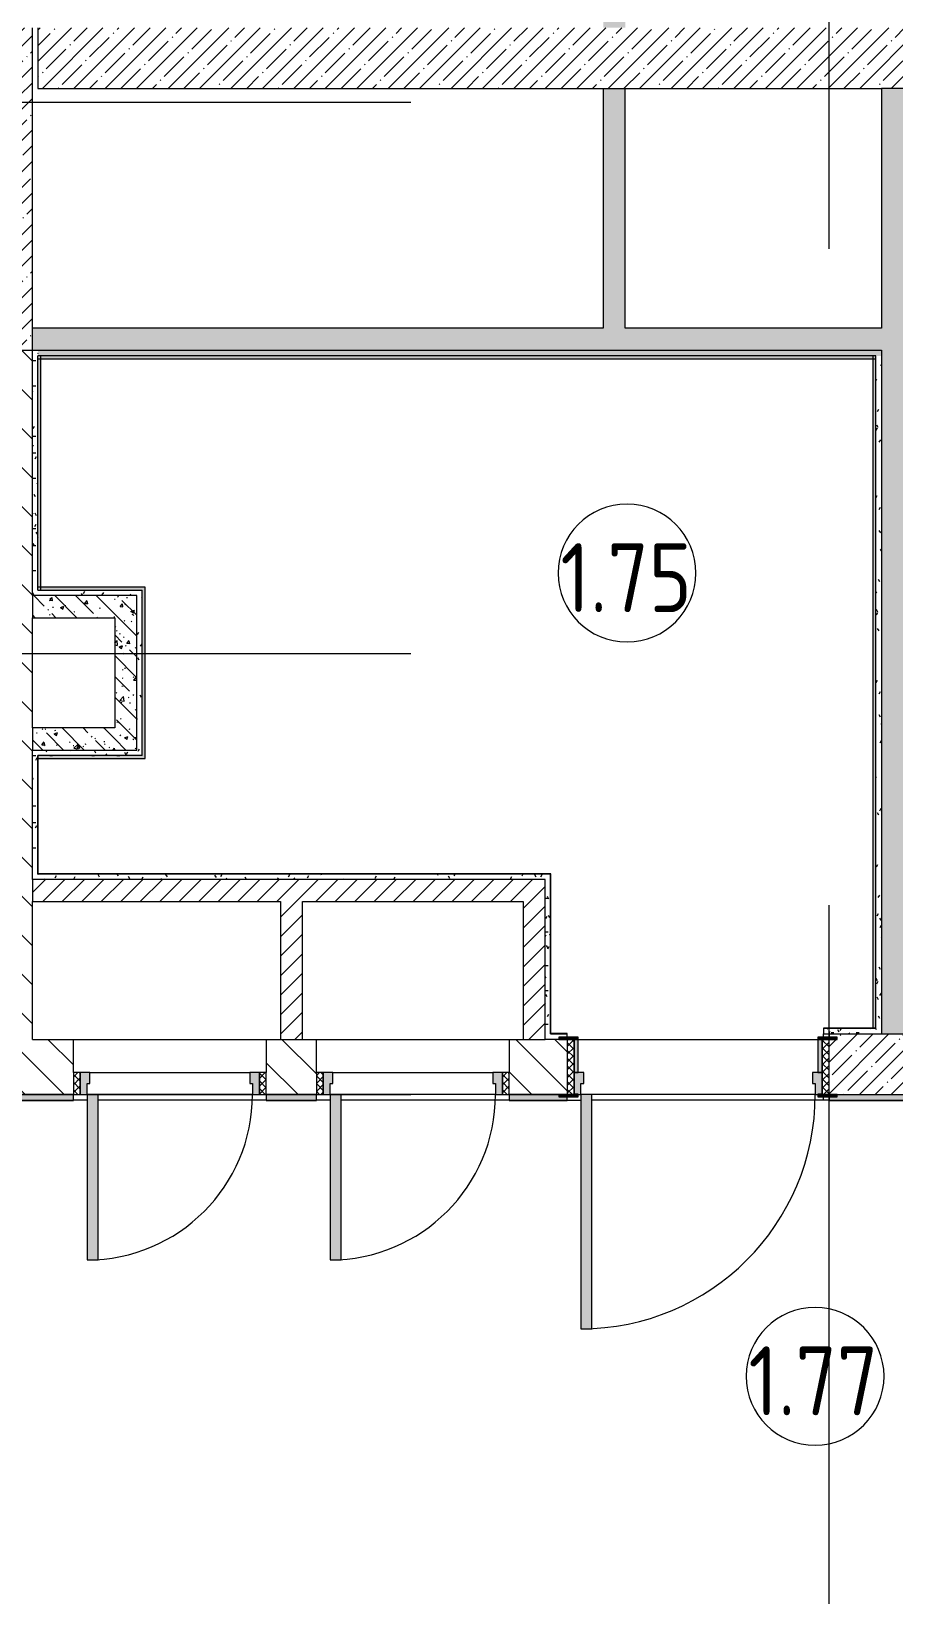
# Model space of a CAD drawing. Header units: millimetres. Extents: x -7229 to 196340, y -8553 to 29000.
# Drawn here: x 136682 to 139811, y 11585 to 17257 of the extents above; entities that cross this region are included whole.
import ezdxf

# ---------------------------------------------------------------- set-up
doc = ezdxf.new("R2010")
doc.units = ezdxf.units.MM
doc.linetypes.add('Осевая', pattern=[15875, 3175, -2381.25, 7937.5, -2381.25])
for name, color, linetype, lineweight in [('A-AREA-IDEN', 7, 'Continuous', 9), ('A-WALL-4', 7, 'Continuous', 13), ('I-WALL-6', 7, 'Continuous', 9), ('Оси-2', 7, 'Осевая', 9)]:
    doc.layers.add(name, color=color, linetype=linetype, lineweight=lineweight)
for name, color, linetype, lineweight, true_color in [('A-DOOR-5', 7, 'Continuous', 9, 0xaaaaaa), ('A-DOOR-6', 7, 'Continuous', 9, 0xe2e2e2), ('A-DOOR-FRAM-4', 7, 'Continuous', 9, 0xe2e2e2), ('A-DOOR-FRAM-5', 7, 'Continuous', 9, 0xaaaaaa), ('A-FLOR-3', 7, 'Continuous', 9, 0xaaaaaa), ('I-WALL-4', 7, 'Continuous', 9, 0x99bbae), ('I-WALL-7', 7, 'Continuous', 9, 0x787878), ('I-WALL-8', 9, 'Continuous', 9, 0x808080)]:
    doc.layers.add(name, color=color, linetype=linetype, lineweight=lineweight, true_color=true_color)
doc.styles.add('GOST Common', font='GOST_Common.ttf', dxfattribs={"width": 0.9, "height": 250})
pattern_1 = [(45, (50216.3, 0), (-57.024626, 57.024626), []), (45, (50273.33, 0), (-57.024626, 57.024626), [100.806, -20.161, 3.353, -16.808])]
pattern_2 = [(135, (50216.3, 0), (-70.71068, -70.71068), [])]
pattern_3 = [(135, (50216.3, 0), (-75.43415, -75.43415), [106.68, -17.78, 3.556, -17.78]), (135, (50216.3, 75.39), (-75.43415, -75.43415), []), (50, (50216.3, 0), (127.52922, -11.15758), [13.335, -146.685]), (355, (50216.3, 0), (-24.66966, 133.74002), [10.668, -117.348]), (100.451, (50226.93, -0.93), (102.85973, 122.58178), [11.333, -124.663]), (46.184, (50216.3, 35.56), (189.75516, -29.43036), [20.002, -220.027]), (96.636, (50232.11, 33.1), (166.1822, 173.1996), [17, -186.995]), (351.184, (50216.3, 35.56), (166.18393, 173.19757), [16.002, -176.022]), (21, (50234.08, 26.67), (106.13027, -71.58603), [13.335, -146.685]), (326, (50234.08, 26.67), (43.26188, 128.93175), [10.668, -117.348]), (71.451, (50242.93, 20.7), (149.39198, 57.34505), [11.333, -124.663]), (37.5, (50216.3, 0), (2.162228, 59.188357), [3.353, -112.573, 3.353, -115.773, -117.792]), (37.5, (50216.3, 0), (2.162228, 59.188357), [-235.052, 3.353, -114.44]), (7.5, (50216.3, 0), (46.773857, 70.126152), [3.353, -64.567, 3.353, -109.906, -44.894]), (7.5, (50216.3, 0), (46.773857, 70.126152), [-181.178, 3.353, -41.542]), (327.5, (50176.653, 0), (94.913671, -4.010093), [3.353, -41.097, 3.353, -135.331, -184.023]), (327.5, (50176.653, 0), (94.913671, -4.010093), [-183.134, 3.353, -180.67]), (317.5, (50158.87, 0), (103.69057, 17.79882), [3.353, -54.432, 3.353, -88.748, -130.683]), (317.5, (50158.87, 0), (103.69057, 17.79882), [-149.885, 3.353, -127.33])]
pattern_4 = [(45, (50216.3, 0), (-35.35534, 35.35534), [])]
pattern_5 = [(135, (1951.41, 164.685), (-14.14214, -14.14214), []), (225, (1951.41, 164.685), (14.14214, -14.14214), [])]
pattern_6 = [(45, (-171.384, 164.685), (-14.1421, 14.1421), []), (135, (-171.384, 164.685), (-14.1421, -14.1421), [])]
pattern_7 = [(0, (50216.302, 0), (121.92, 30.48), [10.058, -81.382, 10.058, -81.382, -487.68]), (0, (50216.302, 0), (121.92, 30.48), [-182.88, 10.058, -172.822, 10.058, -81.382, -213.36]), (0, (50216.302, 0), (121.92, 30.48), [-457.2, 10.058, -50.902, 10.058, -142.342]), (120, (50262.022, 15.24), (-87.356454, 90.345817), [10.058, -81.382, 10.058, -81.382, -487.68]), (120, (50262.022, 15.24), (-87.356454, 90.345817), [-182.88, 10.058, -172.822, 10.058, -81.382, -213.36]), (120, (50262.022, 15.24), (-87.356454, 90.345817), [-457.2, 10.058, -50.902, 10.058, -142.342]), (240, (50277.262, 76.2), (-34.563546, -120.825817), [10.058, -81.382, 10.058, -81.382, -487.68]), (240, (50277.262, 76.2), (-34.563546, -120.825817), [-182.88, 10.058, -172.822, 10.058, -81.382, -213.36]), (240, (50277.262, 76.2), (-34.563546, -120.825817), [-457.2, 10.058, -50.902, 10.058, -142.342])]

# ---------------------------------------------------------------- blocks, each defined once
blk = doc.blocks.new('110_Дверь_СКБ_1Ст_Внутренняя1 - Д-8 950x2100h_охрана-V157-План монтажа зашивок 1 этажа в осях 23_1-33 лист 3')
at = {"layer": 'A-DOOR-5'}
h = blk.add_hatch(dxfattribs=at)
h.set_pattern_fill('FP_41', color=256, style=0, pattern_type=2)
h.set_pattern_definition([(135, (1826.41, 164.685), (-14.14214, -14.14214), []), (225, (1826.41, 164.685), (14.14214, -14.14214), [])])
h.paths.add_polyline_path([(487.5, 100), (462.5, 100), (462.5, -100), (487.5, -100), (487.5, 13.7)])
at = {"layer": 'A-DOOR-6'}
h = blk.add_hatch(color=256, dxfattribs=at)
h.paths.add_polyline_path([(-422.5, 100), (-437.5, 100), (-437.5, 20), (-402.5, 20.4), (-402.5, 60), (-412.5, 60), (-412.5, 100)])
h.paths.add_polyline_path([(462.5, 100), (437.5, 100), (437.5, 60), (427.5, 60), (427.5, 20), (462.5, 20)])
at = {"layer": 'A-DOOR-FRAM-4'}
for points in [[(397.5, 950), (397.5, 100), (437.5, 100), (437.5, 950)], [(-442.5, 108), (-492.5, 108), (-492.5, 100), (-422.5, 100), (-422.5, 108), (-437.5, 108)], [(462.5, 108), (447.5, 108), (447.5, 100), (517.5, 100), (517.5, 108), (467.5, 108)], [(-435, 20), (-437.5, 20), (-437.5, -100), (-422.5, -100), (-422.5, 20)], [(447.5, 20), (447.5, -100), (462.5, -100), (462.5, 20)], [(-492.5, -100), (-492.5, -108), (-422.5, -108), (-422.5, -100), (-462.5, -100)], [(487.5, -100), (447.5, -100), (447.5, -108), (517.5, -108), (517.5, -100)]]:
    blk.add_hatch(color=256, dxfattribs=at).paths.add_polyline_path(points)
at = {"layer": 'A-DOOR-FRAM-5'}
h = blk.add_hatch(dxfattribs=at)
h.set_pattern_fill('FP_42', color=256, style=0, pattern_type=2)
h.set_pattern_definition([(45, (-296.384, 164.685), (-14.1421, 14.1421), []), (135, (-296.384, 164.685), (-14.1421, -14.1421), [])])
h.paths.add_polyline_path([(-437.5, 100), (-462.5, 100), (-462.5, -100), (-437.5, -100), (-437.5, 16.5)])
at = {"layer": 'A-DOOR-5'}
for p, q in [((437.5, 950), (397.5, 950)), ((397.5, 950), (397.5, 100)), ((437.5, 100), (437.5, 950)), ((397.5, 100), (437.5, 100))]:
    blk.add_line(p, q, dxfattribs=at)
blk.add_arc((437.5, 100), 850, 90, 180, dxfattribs=at)
at = {"layer": 'A-DOOR-FRAM-5'}
for p, q in [((-422.5, 108), (-492.5, 108)), ((-492.5, 108), (-492.5, 100)), ((-492.5, 100), (-422.5, 100)), ((-437.5, 100), (-462.5, 100)), ((-462.5, 100), (-462.5, -100)), ((-412.5, 100), (-437.5, 100)), ((-437.5, 100), (-437.5, 20)), ((-437.5, -100), (-437.5, 100)), ((-422.5, 100), (-437.5, 100)), ((-437.5, 100), (-437.5, 99)), ((-437.5, 99), (-422.5, 99)), ((-422.5, 100), (-422.5, 108)), ((-422.5, 99), (-422.5, 100)), ((-412.5, 60), (-412.5, 100)), ((-402.5, 60), (-412.5, 60)), ((-402.5, 20), (-402.5, 60)), ((437.5, 60), (427.5, 60)), ((427.5, 60), (427.5, 20)), ((437.5, 100), (437.5, 60)), ((462.5, 100), (437.5, 100)), ((517.5, 108), (447.5, 108)), ((447.5, 108), (447.5, 100)), ((462.5, 100), (447.5, 100)), ((447.5, 100), (447.5, 99)), ((447.5, 100), (517.5, 100)), ((447.5, 99), (462.5, 99)), ((462.5, 20), (462.5, 100)), ((487.5, 100), (462.5, 100)), ((462.5, 100), (462.5, -100)), ((462.5, 99), (462.5, 100)), ((487.5, -100), (487.5, 100)), ((517.5, 100), (517.5, 108)), ((-437.5, 20), (-402.5, 20)), ((-422.5, 20), (-437.5, 20)), ((-437.5, 20), (-437.5, -100)), ((-422.5, -100), (-422.5, 20)), ((427.5, 20), (462.5, 20)), ((462.5, 20), (447.5, 20)), ((447.5, 20), (447.5, -100)), ((462.5, -100), (462.5, 20)), ((-422.5, -100), (-492.5, -100)), ((-492.5, -100), (-492.5, -108)), ((-492.5, -108), (-422.5, -108)), ((-462.5, -100), (-437.5, -100)), ((-437.5, -100), (-422.5, -100)), ((-422.5, -108), (-422.5, -100)), ((447.5, -100), (462.5, -100)), ((517.5, -100), (447.5, -100)), ((447.5, -100), (447.5, -108)), ((447.5, -108), (517.5, -108)), ((462.5, -100), (487.5, -100)), ((517.5, -108), (517.5, -100))]:
    blk.add_line(p, q, dxfattribs=at)
blk = doc.blocks.new('110_Дверь_СКБ_1Ст - д-18 700x2100h_Технический шкаф ЭОМ и СС-23257539-План монтажа зашивок 1 этажа в осях 23_1-33 лист 3')
at = {"layer": 'A-DOOR-5'}
h = blk.add_hatch(dxfattribs=at)
h.set_pattern_fill('FP_88', color=256, style=0, pattern_type=2)
h.set_pattern_definition(pattern_5)
h.paths.add_polyline_path([(337.5, 100), (337.5, 20), (362.5, 20), (362.5, 100)])
at = {"layer": 'A-DOOR-6'}
h = blk.add_hatch(color=256, dxfattribs=at)
h.paths.add_polyline_path([(-297.5, 100), (-312.5, 100), (-312.5, 20), (-277.5, 20), (-277.5, 60), (-287.5, 60), (-287.5, 100)])
h.paths.add_polyline_path([(322.5, 100), (312.5, 100), (312.5, 60), (302.5, 60), (302.5, 20), (337.5, 20), (337.5, 100)])
at = {"layer": 'A-DOOR-FRAM-4'}
blk.add_hatch(color=256, dxfattribs=at).paths.add_polyline_path([(272.5, 700), (272.5, 100), (312.5, 100), (312.5, 700)])
at = {"layer": 'A-DOOR-FRAM-5'}
h = blk.add_hatch(dxfattribs=at)
h.set_pattern_fill('FP_89', color=256, style=0, pattern_type=2)
h.set_pattern_definition(pattern_6)
h.paths.add_polyline_path([(-337.5, 100), (-337.5, 20), (-312.5, 20), (-312.5, 100)])
at = {"layer": 'A-DOOR-5'}
for p, q in [((312.5, 700), (272.5, 700)), ((272.5, 700), (272.5, 100)), ((312.5, 100), (312.5, 700)), ((272.5, 100), (312.5, 100))]:
    blk.add_line(p, q, dxfattribs=at)
blk.add_arc((312.5, 100), 600, 90, 180, dxfattribs=at)
at = {"layer": 'A-DOOR-FRAM-5'}
for p, q in [((-312.5, 100), (-337.5, 100)), ((-337.5, 100), (-337.5, 20)), ((-287.5, 100), (-312.5, 100)), ((-312.5, 100), (-312.5, 20)), ((-312.5, 20), (-312.5, 100)), ((-287.5, 60), (-287.5, 100)), ((-287.5, 100), (272.5, 100)), ((-277.5, 60), (-287.5, 60)), ((-277.5, 20), (-277.5, 60)), ((312.5, 60), (302.5, 60)), ((302.5, 60), (302.5, 20)), ((312.5, 100), (312.5, 60)), ((337.5, 100), (312.5, 100)), ((337.5, 20), (337.5, 100)), ((362.5, 100), (337.5, 100)), ((337.5, 100), (337.5, 20)), ((362.5, 20), (362.5, 100)), ((-337.5, 20), (-312.5, 20)), ((-312.5, 20), (-277.5, 20)), ((302.5, 20), (-277.5, 20)), ((302.5, 20), (337.5, 20)), ((337.5, 20), (362.5, 20))]:
    blk.add_line(p, q, dxfattribs=at)
blk = doc.blocks.new('110_Дверь_СКБ_1Ст - д-18 700x2100h_Технический шкаф ЭОМ и СС-V169-План монтажа зашивок 1 этажа в осях 23_1-33 лист 3')
at = {"layer": 'A-DOOR-5'}
h = blk.add_hatch(dxfattribs=at)
h.set_pattern_fill('FP_88', color=256, style=0, pattern_type=2)
h.set_pattern_definition(pattern_5)
h.paths.add_polyline_path([(337.5, 100), (337.5, 20), (362.5, 20), (362.5, 100)])
at = {"layer": 'A-DOOR-6'}
h = blk.add_hatch(color=256, dxfattribs=at)
h.paths.add_polyline_path([(312.5, 100), (312.5, 60), (302.5, 60), (302.5, 20), (337.5, 20), (337.5, 100), (322.5, 100)])
h.paths.add_polyline_path([(-297.5, 100), (-312.5, 100), (-312.5, 20), (-277.5, 20), (-277.5, 60), (-287.5, 60), (-287.5, 100)])
at = {"layer": 'A-DOOR-FRAM-4'}
blk.add_hatch(color=256, dxfattribs=at).paths.add_polyline_path([(272.5, 700), (272.5, 100), (312.5, 100), (312.5, 700)])
at = {"layer": 'A-DOOR-FRAM-5'}
h = blk.add_hatch(dxfattribs=at)
h.set_pattern_fill('FP_89', color=256, style=0, pattern_type=2)
h.set_pattern_definition(pattern_6)
h.paths.add_polyline_path([(-337.5, 100), (-337.5, 20), (-312.5, 20), (-312.5, 100)])
at = {"layer": 'A-DOOR-5'}
for p, q in [((312.5, 700), (272.5, 700)), ((272.5, 700), (272.5, 100)), ((312.5, 100), (312.5, 700)), ((272.5, 100), (312.5, 100))]:
    blk.add_line(p, q, dxfattribs=at)
blk.add_arc((312.5, 100), 600, 90, 180, dxfattribs=at)
at = {"layer": 'A-DOOR-FRAM-5'}
for p, q in [((-312.5, 100), (-337.5, 100)), ((-337.5, 100), (-337.5, 20)), ((-287.5, 100), (-312.5, 100)), ((-312.5, 100), (-312.5, 20)), ((-312.5, 20), (-312.5, 100)), ((-287.5, 60), (-287.5, 100)), ((-287.5, 100), (272.5, 100)), ((-277.5, 60), (-287.5, 60)), ((-277.5, 20), (-277.5, 60)), ((312.5, 60), (302.5, 60)), ((302.5, 60), (302.5, 20)), ((312.5, 100), (312.5, 60)), ((337.5, 100), (312.5, 100)), ((337.5, 20), (337.5, 100)), ((362.5, 100), (337.5, 100)), ((337.5, 100), (337.5, 20)), ((362.5, 20), (362.5, 100)), ((-337.5, 20), (-312.5, 20)), ((-312.5, 20), (-277.5, 20)), ((302.5, 20), (-277.5, 20)), ((302.5, 20), (337.5, 20)), ((337.5, 20), (362.5, 20))]:
    blk.add_line(p, q, dxfattribs=at)
blk = doc.blocks.new('Марка_Помещения - Номер-25198446-План монтажа зашивок 1 этажа в осях 23_1-33 лист 3')
at = {"layer": 'A-AREA-IDEN'}
for start, end in [(360, 180), (180, 360)]:
    blk.add_arc((0, 0), 2.5, start, end, dxfattribs=at)

msp = doc.modelspace()

# ---------------------------------------------------------------- hatches: boundary and pattern name
at = {"layer": 'I-WALL-4'}
for points in [[(139711.9, 16069), (139746.3, 16069), (139746.2, 16080), (136706.3, 16080), (136706.3, 16069), (139669.9, 16069)], [(136717.3, 15230), (136717.3, 16069), (136706.3, 16069), (136706.3, 15230)], [(139735.3, 13640), (139746.3, 13641), (139745.4, 16069), (139735.3, 16069), (139735.3, 13687)], [(137095.7, 15230), (137095.7, 15241), (136717.3, 15240.7), (136717.3, 15230), (137084.7, 15230)], [(137085.4, 14630), (137095.7, 14630), (137095.7, 15230), (137084.7, 15230), (137084.7, 14630)], [(137095.7, 14619), (137095.7, 14630), (136706.3, 14630), (136707.3, 14619), (137084.7, 14619)]]:
    msp.add_hatch(color=256, dxfattribs=at).paths.add_polyline_path(points)
at = {"layer": 'I-WALL-6'}
h = msp.add_hatch(dxfattribs=at)
h.set_pattern_fill('FP_141', color=256, style=0, pattern_type=2)
h.set_pattern_definition(pattern_1)
h.paths.add_polyline_path([(136605.8, 16100), (136686.3, 16100), (136686.3, 17270), (136486.3, 17270), (136486.3, 16100)])
h = msp.add_hatch(dxfattribs=at)
h.set_pattern_fill('FP_141', color=256, style=0, pattern_type=2)
h.set_pattern_definition(pattern_1)
h.paths.add_polyline_path([(143026.3, 17050), (143026.3, 17270), (136706.3, 17270), (136706.3, 17050), (143006.3, 17050)])
h = msp.add_hatch(dxfattribs=at)
h.set_pattern_fill('FP_143', color=256, style=0, pattern_type=2)
h.set_pattern_definition(pattern_2)
h.paths.add_polyline_path([(136486.3, 13600), (136686.3, 13600), (136686.3, 16100), (136486.3, 16100), (136486.3, 13617.1)])
h = msp.add_hatch(dxfattribs=at)
h.set_pattern_fill('FP_142', color=256, style=0, pattern_type=2)
h.set_pattern_definition(pattern_4)
h.paths.add_polyline_path([(137436.7, 14100), (138546.3, 14100), (138546.3, 14180), (136686.3, 14180), (136686.3, 14100), (137084.7, 14100)])
h = msp.add_hatch(dxfattribs=at)
h.set_pattern_fill('FP_142', color=256, style=0, pattern_type=2)
h.set_pattern_definition(pattern_4)
h.paths.add_polyline_path([(137666.3, 13600), (137666.3, 14100), (137586.3, 14100), (137586.3, 13600)])
h = msp.add_hatch(dxfattribs=at)
h.set_pattern_fill('FP_142', color=256, style=0, pattern_type=2)
h.set_pattern_definition(pattern_4)
h.paths.add_polyline_path([(138546.3, 13600), (138546.3, 14100), (138466.3, 14100), (138466.3, 13600)])
h = msp.add_hatch(dxfattribs=at)
h.set_pattern_fill('FP_141', color=256, style=0, pattern_type=2)
h.set_pattern_definition(pattern_1)
h.paths.add_polyline_path([(140095.9, 13400), (141516.3, 13400), (141516.3, 13620), (139576.3, 13620), (139576.3, 13608), (139606.3, 13608), (139606.3, 13600), (139576.3, 13600), (139576.3, 13400), (139606.3, 13400)])
h.paths.add_polyline_path([(142496.3, 13400), (143026.3, 13400), (143026.3, 13620), (142466.3, 13620), (142466.3, 13400)])
h = msp.add_hatch(dxfattribs=at)
h.set_pattern_fill('FP_143', color=256, style=0, pattern_type=2)
h.set_pattern_definition(pattern_2)
h.paths.add_polyline_path([(136417.3, 13400), (136834.7, 13400), (136834.7, 13600), (136306.3, 13600), (136306.3, 13400), (136336.3, 13400)])
h.paths.add_polyline_path([(135356.3, 13400), (135356.3, 13600), (135097, 13600), (135097, 13400), (135326.3, 13400)])
h.paths.add_polyline_path([(138416.3, 13400), (138626.3, 13400), (138626.3, 13600), (138416.3, 13600), (138416.3, 13480)])
h.paths.add_polyline_path([(137534.7, 13400), (137716.3, 13400), (137716.3, 13600), (137534.7, 13600), (137534.7, 13480)])
at = {"layer": 'I-WALL-7'}
h = msp.add_hatch(dxfattribs=at)
h.set_pattern_fill('FP_149', color=256, style=0, pattern_type=2)
h.set_pattern_definition(pattern_3)
h.paths.add_polyline_path([(138837.3, 16180), (138837.3, 17050), (138757.3, 17050), (138757.3, 16180), (138766.3, 16180)])
h.paths.add_polyline_path([(138757.3, 17270), (138837.3, 17271), (138837.3, 19200), (138757.3, 19200), (138757.3, 17271)])
h = msp.add_hatch(dxfattribs=at)
h.set_pattern_fill('FP_149', color=256, style=0, pattern_type=2)
h.set_pattern_definition(pattern_3)
h.paths.add_polyline_path([(139766.3, 13620), (139846.3, 13620), (139846.3, 17050), (139766.3, 17050), (139766.3, 13640)])
h = msp.add_hatch(dxfattribs=at)
h.set_pattern_fill('FP_149', color=256, style=0, pattern_type=2)
h.set_pattern_definition(pattern_3)
h.paths.add_polyline_path([(139746.3, 16100), (139766.3, 16100), (139766.3, 16180), (136686.3, 16180), (136686.3, 16100), (139690.4, 16100)])
h = msp.add_hatch(dxfattribs=at)
h.set_pattern_fill('FP_149', color=256, style=0, pattern_type=2)
h.set_pattern_definition(pattern_3)
h.paths.add_polyline_path([(137064.7, 15130), (137064.7, 15210), (136686.3, 15210), (136686.3, 15130), (136984.7, 15130)])
h = msp.add_hatch(dxfattribs=at)
h.set_pattern_fill('FP_149', color=256, style=0, pattern_type=2)
h.set_pattern_definition(pattern_3)
h.paths.add_polyline_path([(137064.7, 14650), (137064.7, 15130), (136984.7, 15130), (136984.7, 14650)])
h = msp.add_hatch(dxfattribs=at)
h.set_pattern_fill('FP_149', color=256, style=0, pattern_type=2)
h.set_pattern_definition(pattern_3)
h.paths.add_polyline_path([(136686.3, 14650), (136984.7, 14650), (136984.7, 14730), (136686.3, 14730)])
at = {"layer": 'I-WALL-8'}
h = msp.add_hatch(dxfattribs=at)
h.set_pattern_fill('FP_184', color=256, style=0, pattern_type=2)
h.set_pattern_definition(pattern_7)
h.paths.add_polyline_path([(136686.3, 15230), (136706.3, 15230.6), (136705.9, 16100), (136686.3, 16100), (136686.3, 16053)])
h = msp.add_hatch(dxfattribs=at)
h.set_pattern_fill('FP_184', color=256, style=0, pattern_type=2)
h.set_pattern_definition(pattern_7)
h.paths.add_polyline_path([(139766.3, 16080), (139766.3, 16100), (136706.3, 16100), (136706.6, 16080), (139757.1, 16080)])
h = msp.add_hatch(dxfattribs=at)
h.set_pattern_fill('FP_184', color=256, style=0, pattern_type=2)
h.set_pattern_definition(pattern_7)
h.paths.add_polyline_path([(139766.3, 13640), (139766.3, 16080), (139746.3, 16080), (139746.3, 13640)])
h = msp.add_hatch(dxfattribs=at)
h.set_pattern_fill('FP_184', color=256, style=0, pattern_type=2)
h.set_pattern_definition(pattern_7)
h.paths.add_polyline_path([(136717.3, 15210), (137064.7, 15210), (137064, 15230), (136686.3, 15230), (136686.3, 15210), (136706.3, 15210)])
h = msp.add_hatch(dxfattribs=at)
h.set_pattern_fill('FP_184', color=256, style=0, pattern_type=2)
h.set_pattern_definition(pattern_7)
h.paths.add_polyline_path([(137084.7, 14650), (137084.7, 15230), (137064.7, 15230), (137064.7, 14650)])
h = msp.add_hatch(dxfattribs=at)
h.set_pattern_fill('FP_184', color=256, style=0, pattern_type=2)
h.set_pattern_definition(pattern_7)
h.paths.add_polyline_path([(136706.3, 14200), (136706.3, 14650), (136686.3, 14650), (136686.3, 14200), (136693.2, 14200)])
h = msp.add_hatch(dxfattribs=at)
h.set_pattern_fill('FP_184', color=256, style=0, pattern_type=2)
h.set_pattern_definition(pattern_7)
h.paths.add_polyline_path([(136707.3, 14630), (137084.7, 14630), (137084.7, 14650), (136706.3, 14650), (136706.8, 14630)])
h = msp.add_hatch(dxfattribs=at)
h.set_pattern_fill('FP_184', color=256, style=0, pattern_type=2)
h.set_pattern_definition(pattern_7)
h.paths.add_polyline_path([(136686.3, 14180), (138546.3, 14180), (138546.3, 14200), (136686.3, 14200)])
h = msp.add_hatch(dxfattribs=at)
h.set_pattern_fill('FP_184', color=256, style=0, pattern_type=2)
h.set_pattern_definition(pattern_7)
h.paths.add_polyline_path([(138566.3, 13600), (138566.3, 14200), (138546.3, 14200), (138546.3, 13600)])
h = msp.add_hatch(dxfattribs=at)
h.set_pattern_fill('FP_184', color=256, style=0, pattern_type=2)
h.set_pattern_definition(pattern_7)
h.paths.add_polyline_path([(139576.3, 13620), (139576.3, 13640), (139556.3, 13640), (139556.3, 13620)])
h = msp.add_hatch(dxfattribs=at)
h.set_pattern_fill('FP_184', color=256, style=0, pattern_type=2)
h.set_pattern_definition(pattern_7)
h.paths.add_polyline_path([(139746.3, 13620), (139766.3, 13620), (139766.3, 13640), (139576.3, 13640), (139576.3, 13620), (139735.3, 13620)])
h = msp.add_hatch(dxfattribs=at)
h.set_pattern_fill('FP_184', color=256, style=0, pattern_type=2)
h.set_pattern_definition(pattern_7)
h.paths.add_polyline_path([(147916.3, 13380), (148016.3, 13380), (148016.3, 13400), (147736.3, 13400), (147736.3, 13380), (147836.3, 13380)])
h.paths.add_polyline_path([(146956.3, 13380), (147036.3, 13380), (147036.3, 13400), (146696.3, 13400), (146696.3, 13392), (146666.3, 13392), (146666.3, 13380), (146743.7, 13380)])
h.paths.add_polyline_path([(141516.3, 13380), (141516.3, 13392), (141486.3, 13392), (141486.3, 13400), (139606.3, 13400), (139606.3, 13392), (139576.3, 13392), (139576.3, 13380), (141486.3, 13380)])
h.paths.add_polyline_path([(143246.3, 13380), (143246.3, 13392), (143216.3, 13392), (143216.3, 13400), (142496.3, 13400), (142496.3, 13392), (142466.3, 13392), (142466.3, 13380), (143216.3, 13380)])
h.paths.add_polyline_path([(145016.3, 13380), (145216.3, 13380), (145216.3, 13392), (145186.3, 13392), (145186.3, 13400), (144726.3, 13400), (144726.3, 13392), (144696.3, 13392), (144696.3, 13380), (144796.3, 13380)])
h.paths.add_polyline_path([(137534.7, 13380), (137716.3, 13380), (137716.3, 13400), (137534.7, 13400)])
h.paths.add_polyline_path([(136686.3, 13380), (136834.7, 13380), (136834.7, 13400), (136336.3, 13400), (136336.3, 13392), (136306.3, 13392), (136306.3, 13380), (136486.3, 13380)])
h.paths.add_polyline_path([(138546.3, 13380), (138626.3, 13380), (138626.3, 13392), (138596.3, 13392), (138596.3, 13400), (138416.3, 13400), (138416.3, 13380), (138466.3, 13380)])
h.paths.add_polyline_path([(135226.3, 13380), (135356.3, 13380), (135356.3, 13392), (135326.3, 13392), (135326.3, 13400), (135097, 13400), (135097, 13380)])

# ---------------------------------------------------------------- linework, layer by layer
at = {"layer": 'A-FLOR-3'}
for p, q in [((139556.3, 13608), (139556.3, 13620)), ((139556.3, 13380), (139556.3, 13392)), ((136884.7, 13380), (136834.7, 13380)), ((137534.7, 13380), (136924.7, 13380)), ((137766.3, 13380), (137716.3, 13380)), ((138416.3, 13380), (137806.3, 13380)), ((138626.3, 13380), (138676.3, 13380)), ((139576.3, 13380), (138716.3, 13380))]:
    msp.add_line(p, q, dxfattribs=at)
at = {"layer": 'A-WALL-4'}
for p, q in [((138757.3, 17050), (138837.3, 17050)), ((139846.3, 17050), (139766.3, 17050)), ((136686.3, 16100), (136686.3, 16180)), ((136486.3, 16100), (136686.3, 16100)), ((136706.3, 15230), (136706.3, 16080)), ((139746.3, 16080), (136706.3, 16080)), ((139746.3, 16069), (139746.3, 16080)), ((139746.3, 13640), (139746.3, 16069)), ((136686.3, 15210), (136686.3, 15130)), ((136706.3, 15230), (136717.3, 15230)), ((136686.3, 14730), (136686.3, 14650)), ((136706.3, 14200), (136706.3, 14630)), ((136707.3, 14630), (136706.3, 14630)), ((136686.3, 14180), (136686.3, 14100)), ((136706.3, 14200), (136707.3, 14200)), ((138566.3, 13620), (138566.3, 14200)), ((138566.3, 13620), (138626.3, 13620)), ((139746.3, 13640), (139576.3, 13640)), ((139766.3, 13620), (139846.3, 13620)), ((137586.3, 13600), (137666.3, 13600)), ((138466.3, 13600), (138546.3, 13600)), ((136306.3, 13380), (136834.7, 13380)), ((137534.7, 13380), (137716.3, 13380)), ((138416.3, 13380), (138626.3, 13380)), ((139576.3, 13380), (141516.3, 13380))]:
    msp.add_line(p, q, dxfattribs=at)
at = {"layer": 'I-WALL-6'}
for p, q in [((136686.3, 16180), (136686.3, 17270)), ((136706.3, 17270), (136706.3, 17050)), ((136706.3, 17050), (138757.3, 17050)), ((138757.3, 17050), (138757.3, 16180)), ((138837.3, 17050), (139766.3, 17050)), ((138837.3, 16180), (138837.3, 17050)), ((139766.3, 17050), (139766.3, 16180)), ((138757.3, 16180), (136686.3, 16180)), ((139766.3, 16180), (138837.3, 16180)), ((136686.3, 15210), (136686.3, 16100)), ((136686.3, 16100), (139766.3, 16100)), ((136706.3, 16069), (139746.3, 16069)), ((136717.3, 15230), (136717.3, 16080)), ((139735.3, 16080), (139735.3, 13640)), ((139766.3, 16100), (139766.3, 13620)), ((137064.7, 15210), (136686.3, 15210)), ((137095.7, 15241), (136706.3, 15241)), ((136717.3, 15230), (137084.7, 15230)), ((137064.7, 14650), (137064.7, 15210)), ((137084.7, 14630), (137084.7, 15230)), ((137095.7, 14619), (137095.7, 15241)), ((136686.3, 14730), (136686.3, 15130)), ((136686.3, 15130), (136984.7, 15130)), ((136984.7, 15130), (136984.7, 14730)), ((136984.7, 14730), (136686.3, 14730)), ((136686.3, 14180), (136686.3, 14650)), ((136686.3, 14650), (137064.7, 14650)), ((136706.3, 14619), (137095.7, 14619)), ((136707.3, 14201), (136707.3, 14630)), ((137084.7, 14630), (136707.3, 14630)), ((138546.3, 14180), (136686.3, 14180)), ((138567.3, 14201), (136707.3, 14201)), ((138566.3, 14200), (136707.3, 14200)), ((138546.3, 13600), (138546.3, 14180)), ((138567.3, 13621), (138567.3, 14201)), ((136686.3, 13600), (136686.3, 14100)), ((136686.3, 14100), (137586.3, 14100)), ((137586.3, 14100), (137586.3, 13600)), ((137666.3, 14100), (138466.3, 14100)), ((137666.3, 13600), (137666.3, 14100)), ((138466.3, 14100), (138466.3, 13600)), ((138626.3, 13621), (138567.3, 13621)), ((138626.3, 13608), (138626.3, 13621)), ((139556.3, 13641), (139556.3, 13620)), ((139746.3, 13641), (139556.3, 13641)), ((139576.3, 13640), (139556.3, 13640)), ((139556.3, 13620), (139576.3, 13620)), ((139576.3, 13620), (139576.3, 13608)), ((139576.3, 13620), (139766.3, 13620)), ((136686.3, 13600), (137586.3, 13600)), ((136834.7, 13480), (136834.7, 13600)), ((137534.7, 13600), (137534.7, 13480)), ((137666.3, 13600), (138466.3, 13600)), ((137716.3, 13480), (137716.3, 13600)), ((138416.3, 13600), (138416.3, 13480)), ((138596.3, 13600), (138546.3, 13600)), ((138666.3, 13600), (139536.3, 13600)), ((136336.3, 13400), (136834.7, 13400)), ((136834.7, 13400), (136336.3, 13400)), ((136834.7, 13379), (136834.7, 13400)), ((137534.7, 13400), (137716.3, 13400)), ((137716.3, 13400), (137534.7, 13400)), ((137534.7, 13400), (137534.7, 13379)), ((137716.3, 13379), (137716.3, 13400)), ((138416.3, 13400), (138596.3, 13400)), ((138596.3, 13400), (138416.3, 13400)), ((138416.3, 13400), (138416.3, 13379)), ((138626.3, 13379), (138626.3, 13392)), ((139526.3, 13400), (138716.3, 13400)), ((139576.3, 13392), (139576.3, 13379)), ((139606.3, 13400), (141486.3, 13400)), ((136306.3, 13379), (136834.7, 13379)), ((137534.7, 13379), (137716.3, 13379)), ((138416.3, 13379), (138626.3, 13379)), ((139576.3, 13379), (141516.3, 13379))]:
    msp.add_line(p, q, dxfattribs=at)
at = {"layer": 'Оси-2'}
for p, q in [((139576.3, 593.7), (139576.3, 19415.1)), ((134883.9, 17000), (172976.3, 17000)), ((134883.9, 15000), (172376.3, 15000)), ((134883.9, 13400), (169935.3, 13400))]:
    msp.add_line(p, q, dxfattribs=at)

# ---------------------------------------------------------------- block references
at = {"layer": 'A-AREA-IDEN', "xscale": 99.99999999999993, "yscale": 99.99999999999993, "zscale": 99.99999999999993}
for p in [(138843.5, 15291.9), (139525.9, 12378)]:
    msp.add_blockref('Марка_Помещения - Номер-25198446-План монтажа зашивок 1 этажа в осях 23_1-33 лист 3', p, dxfattribs=at)
at = {"layer": 'A-DOOR-5', "rotation": 180}
for name, p in [('110_Дверь_СКБ_1Ст_Внутренняя1 - Д-8 950x2100h_охрана-V157-План монтажа зашивок 1 этажа в осях 23_1-33 лист 3', (139113.8, 13500)), ('110_Дверь_СКБ_1Ст - д-18 700x2100h_Технический шкаф ЭОМ и СС-23257539-План монтажа зашивок 1 этажа в осях 23_1-33 лист 3', (137197.2, 13500)), ('110_Дверь_СКБ_1Ст - д-18 700x2100h_Технический шкаф ЭОМ и СС-V169-План монтажа зашивок 1 этажа в осях 23_1-33 лист 3', (138078.8, 13500))]:
    msp.add_blockref(name, p, dxfattribs=at)

# ---------------------------------------------------------------- texts
at = {"layer": 'A-AREA-IDEN', "char_height": 250, "width": 606.076, "attachment_point": 1, "style": 'GOST Common'}
for s, insert in [('1.75', (138601.6, 15400.4)), ('1.77', (139284, 12486.6))]:
    msp.add_mtext(s, dxfattribs=dict(at, insert=insert))

doc.saveas('drawing.dxf')
